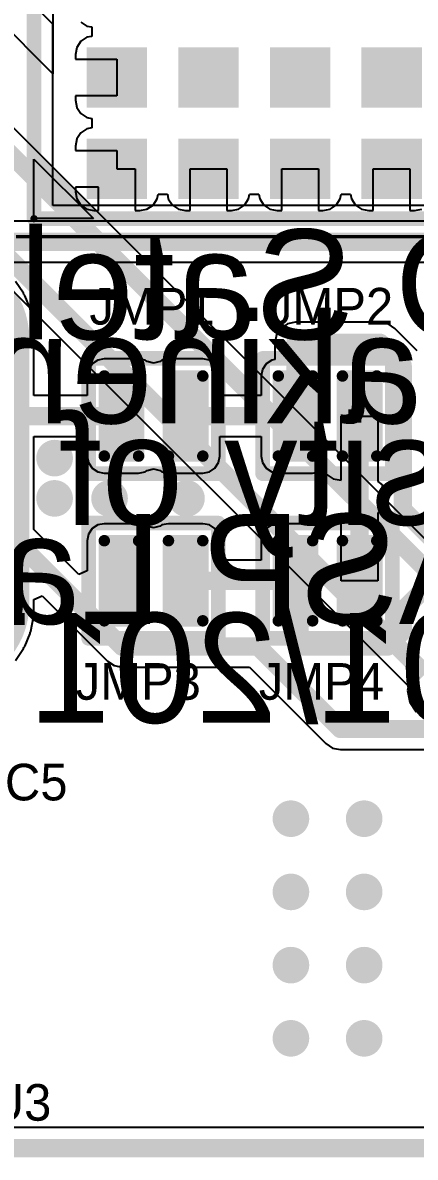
# Model space of a CAD drawing. Header units: millimetres. Extents: x 75.4 to 107.1, y 64.9 to 96.4.
# Drawn here: x 91.28 to 96.72, y 64.9 to 80.64 of the extents above; entities that cross this region are included whole.
import ezdxf

# ---------------------------------------------------------------- set-up
doc = ezdxf.new("R2010")
doc.units = ezdxf.units.MM
for name, color, linetype in [('BottomLayer', 5, 'Continuous'), ('BottomOverlay', 54, 'Continuous'), ('BottomSolder', 6, 'Continuous'), ('KeepOutLayer', 6, 'Continuous'), ('Mechanical13', 56, 'Continuous'), ('Mechanical15', 56, 'Continuous'), ('MultiLayer', 9, 'Continuous'), ('TopLayer', 1, 'Continuous'), ('TopOverlay', 2, 'Continuous'), ('TopPaste', 8, 'Continuous'), ('TopSolder', 216, 'Continuous'), ('ViaHoleLayer', 16, 'Continuous')]:
    doc.layers.add(name, color=color, linetype=linetype)

msp = doc.modelspace()

# ---------------------------------------------------------------- linework, layer by layer
at = {"layer": 'BottomLayer'}
for p, q in [((97.281, 73.048), (87.615, 82.714)), ((87.837, 80.221), (96.625, 71.433)), ((96.625, 71.433), (96.614, 71.374)), ((96.614, 71.374), (96.645, 71.215)), ((96.645, 71.215), (96.735, 71.081)), ((106.435, 65.309), (83.938, 65.309))]:
    msp.add_line(p, q, dxfattribs=at)
at = {"layer": 'BottomLayer', "const_width": 0.254}
for points in [[(87.414, 82.512), (97.079, 72.847)], [(87.955, 80.506), (96.858, 71.603)]]:
    msp.add_lwpolyline(points, dxfattribs=at)
for points in [[(92.456, 79.883, 1), (92.71, 79.883, 1)], [(93.726, 79.883, 1), (93.98, 79.883, 1)], [(94.996, 79.883, 1), (95.25, 79.883, 1)], [(96.266, 79.883, 1), (96.52, 79.883, 1)], [(92.456, 78.613, 1), (92.71, 78.613, 1)], [(93.726, 78.613, 1), (93.98, 78.613, 1)], [(94.996, 78.613, 1), (95.25, 78.613, 1)], [(96.266, 78.613, 1), (96.52, 78.613, 1)], [(91.592, 74.6, 1), (91.846, 74.6, 1)], [(91.592, 74.041, 1), (91.846, 74.041, 1)], [(92.354, 74.041, 1), (92.608, 74.041, 1)], [(93.421, 74.041, 1), (93.675, 74.041, 1)], [(94.869, 69.596, 1), (95.123, 69.596, 1)], [(95.885, 69.596, 1), (96.139, 69.596, 1)], [(94.869, 68.58, 1), (95.123, 68.58, 1)], [(95.885, 68.58, 1), (96.139, 68.58, 1)], [(94.869, 67.564, 1), (95.123, 67.564, 1)], [(95.885, 67.564, 1), (96.139, 67.564, 1)], [(94.869, 66.548, 1), (95.123, 66.548, 1)], [(95.885, 66.548, 1), (96.139, 66.548, 1)]]:
    msp.add_lwpolyline(points, format="xyb", close=True, dxfattribs=at)
at = {"layer": 'BottomSolder', "const_width": 0.152}
for points in [[(92.507, 79.883, 1), (92.659, 79.883, 1)], [(93.777, 79.883, 1), (93.929, 79.883, 1)], [(95.047, 79.883, 1), (95.199, 79.883, 1)], [(96.317, 79.883, 1), (96.469, 79.883, 1)], [(92.507, 78.613, 1), (92.659, 78.613, 1)], [(93.777, 78.613, 1), (93.929, 78.613, 1)], [(95.047, 78.613, 1), (95.199, 78.613, 1)], [(96.317, 78.613, 1), (96.469, 78.613, 1)], [(91.643, 74.6, 1), (91.796, 74.6, 1)], [(91.643, 74.041, 1), (91.796, 74.041, 1)], [(92.405, 74.041, 1), (92.558, 74.041, 1)], [(93.472, 74.041, 1), (93.624, 74.041, 1)], [(94.92, 69.596, 1), (95.072, 69.596, 1)], [(95.936, 69.596, 1), (96.088, 69.596, 1)], [(94.92, 68.58, 1), (95.072, 68.58, 1)], [(95.936, 68.58, 1), (96.088, 68.58, 1)], [(94.92, 67.564, 1), (95.072, 67.564, 1)], [(95.936, 67.564, 1), (96.088, 67.564, 1)], [(94.92, 66.548, 1), (95.072, 66.548, 1)], [(95.936, 66.548, 1), (96.088, 66.548, 1)]]:
    msp.add_lwpolyline(points, format="xyb", close=True, dxfattribs=at)
at = {"layer": 'KeepOutLayer', "const_width": 0.254}
msp.add_lwpolyline([(83.82, 65.024), (106.553, 65.024)], dxfattribs=at)
at = {"layer": 'Mechanical13', "const_width": 0.1}
for points in [[(91.433, 77.923), (91.433, 86.923)], [(91.433, 77.923), (106.433, 77.923)]]:
    msp.add_lwpolyline(points, dxfattribs=at)
at = {"layer": 'Mechanical13', "const_width": 0.05}
msp.add_lwpolyline([(91.408, 77.923, 1), (91.458, 77.923, 1)], format="xyb", close=True, dxfattribs=at)
msp.add_lwpolyline([(91.408, 77.923, 1), (91.458, 77.923, 1)], format="xyb", close=True, dxfattribs=at)
at = {"layer": 'Mechanical15', "const_width": 0.05}
msp.add_lwpolyline([(91.183, 77.673), (106.683, 77.673)], dxfattribs=at)
at = {"layer": 'MultiLayer', "const_width": 0.254}
for points in [[(92.456, 79.883, 1), (92.71, 79.883, 1)], [(93.726, 79.883, 1), (93.98, 79.883, 1)], [(94.996, 79.883, 1), (95.25, 79.883, 1)], [(96.266, 79.883, 1), (96.52, 79.883, 1)], [(92.456, 78.613, 1), (92.71, 78.613, 1)], [(93.726, 78.613, 1), (93.98, 78.613, 1)], [(94.996, 78.613, 1), (95.25, 78.613, 1)], [(96.266, 78.613, 1), (96.52, 78.613, 1)], [(91.592, 74.6, 1), (91.846, 74.6, 1)], [(91.592, 74.041, 1), (91.846, 74.041, 1)], [(92.354, 74.041, 1), (92.608, 74.041, 1)], [(93.421, 74.041, 1), (93.675, 74.041, 1)], [(94.869, 69.596, 1), (95.123, 69.596, 1)], [(95.885, 69.596, 1), (96.139, 69.596, 1)], [(94.869, 68.58, 1), (95.123, 68.58, 1)], [(95.885, 68.58, 1), (96.139, 68.58, 1)], [(94.869, 67.564, 1), (95.123, 67.564, 1)], [(95.885, 67.564, 1), (96.139, 67.564, 1)], [(94.869, 66.548, 1), (95.123, 66.548, 1)], [(95.885, 66.548, 1), (96.139, 66.548, 1)]]:
    msp.add_lwpolyline(points, format="xyb", close=True, dxfattribs=at)
at = {"layer": 'TopLayer'}
for p, q in [((91.694, 79.934), (85.979, 85.649)), ((91.694, 80.62), (89.256, 83.058)), ((91.694, 82.067), (91.694, 79.934)), ((91.694, 78.105), (91.694, 80.62)), ((92.082, 80.652), (92.166, 80.596)), ((92.166, 80.596), (92.234, 80.583)), ((92.234, 80.583), (92.234, 80.453)), ((92.082, 80.384), (92.026, 80.3)), ((92.166, 80.44), (92.082, 80.384)), ((92.234, 80.453), (92.166, 80.44)), ((92.026, 80.3), (92.007, 80.2)), ((92.007, 80.2), (92.007, 80.137)), ((92.007, 80.137), (92.583, 80.137)), ((92.583, 80.137), (92.583, 79.629)), ((92.583, 79.629), (92.007, 79.629)), ((92.007, 79.629), (92.007, 79.566)), ((92.007, 79.566), (92.026, 79.466)), ((92.026, 79.466), (92.082, 79.382)), ((92.082, 79.382), (92.166, 79.326)), ((92.166, 79.326), (92.234, 79.313)), ((92.234, 79.313), (92.234, 79.183)), ((92.082, 79.114), (92.026, 79.03)), ((92.166, 79.17), (92.082, 79.114)), ((92.234, 79.183), (92.166, 79.17)), ((92.026, 79.03), (92.007, 78.93)), ((92.007, 78.93), (92.007, 78.867)), ((92.007, 78.867), (92.583, 78.867)), ((92.583, 78.867), (92.583, 78.613)), ((92.583, 78.613), (92.837, 78.613)), ((92.837, 78.613), (92.837, 78.037)), ((93.599, 78.037), (93.599, 78.613)), ((93.599, 78.613), (94.107, 78.613)), ((94.107, 78.613), (94.107, 78.037)), ((94.869, 78.037), (94.869, 78.613)), ((94.869, 78.613), (95.377, 78.613)), ((95.377, 78.613), (95.377, 78.037)), ((96.139, 78.037), (96.139, 78.613)), ((96.139, 78.613), (96.647, 78.613)), ((96.647, 78.613), (96.647, 78.037)), ((92.329, 78.359), (92.007, 78.359)), ((92.007, 78.359), (92.007, 78.295)), ((92.007, 78.295), (92.026, 78.196)), ((92.329, 78.037), (92.329, 78.359)), ((93.14, 78.196), (93.153, 78.264)), ((93.153, 78.264), (93.283, 78.264)), ((93.283, 78.264), (93.296, 78.196)), ((94.41, 78.196), (94.423, 78.264)), ((94.423, 78.264), (94.553, 78.264)), ((94.553, 78.264), (94.566, 78.196)), ((95.68, 78.196), (95.693, 78.264)), ((95.693, 78.264), (95.823, 78.264)), ((95.823, 78.264), (95.836, 78.196)), ((98.425, 78.105), (91.694, 78.105)), ((92.026, 78.196), (92.082, 78.112)), ((92.082, 78.112), (92.166, 78.056)), ((93, 78.056), (93.084, 78.112)), ((93.084, 78.112), (93.14, 78.196)), ((93.296, 78.196), (93.352, 78.112)), ((93.352, 78.112), (93.436, 78.056)), ((94.27, 78.056), (94.354, 78.112)), ((94.354, 78.112), (94.41, 78.196)), ((94.566, 78.196), (94.622, 78.112)), ((94.622, 78.112), (94.706, 78.056)), ((95.54, 78.056), (95.624, 78.112)), ((95.624, 78.112), (95.68, 78.196)), ((95.836, 78.196), (95.892, 78.112)), ((95.892, 78.112), (95.976, 78.056)), ((92.166, 78.056), (92.265, 78.037)), ((92.265, 78.037), (92.329, 78.037)), ((92.837, 78.037), (92.9, 78.037)), ((92.9, 78.037), (93, 78.056)), ((93.436, 78.056), (93.535, 78.037)), ((93.535, 78.037), (93.599, 78.037)), ((94.107, 78.037), (94.17, 78.037)), ((94.17, 78.037), (94.27, 78.056)), ((94.706, 78.056), (94.805, 78.037)), ((94.805, 78.037), (94.869, 78.037)), ((95.377, 78.037), (95.441, 78.037)), ((95.441, 78.037), (95.54, 78.056)), ((95.976, 78.056), (96.075, 78.037)), ((96.075, 78.037), (96.139, 78.037)), ((96.647, 78.037), (96.71, 78.037)), ((96.71, 78.037), (96.81, 78.056)), ((97.786, 77.886), (87.998, 77.886)), ((91.085, 77.317), (97.668, 77.317)), ((91.288, 76.887), (91.179, 77.051)), ((91.292, 76.871), (91.288, 76.887)), ((91.304, 76.859), (91.292, 76.871)), ((91.379, 76.677), (91.304, 76.859)), ((91.379, 76.66), (91.379, 76.677)), ((91.388, 76.646), (91.379, 76.66)), ((91.427, 76.453), (91.388, 76.646)), ((91.424, 76.436), (91.427, 76.453)), ((91.43, 76.42), (91.424, 76.436)), ((91.43, 75.469), (91.43, 76.42)), ((94.858, 76.401), (94.796, 76.309)), ((94.95, 76.463), (94.858, 76.401)), ((95.059, 76.485), (94.95, 76.463)), ((96.234, 76.485), (95.059, 76.485)), ((96.343, 76.463), (96.234, 76.485)), ((96.234, 76.485), (96.234, 76.485)), ((96.436, 76.401), (96.343, 76.463)), ((96.747, 76.09), (96.436, 76.401)), ((94.796, 76.309), (94.774, 76.2)), ((94.774, 76.2), (94.774, 75.967)), ((92.241, 75.907), (92.19, 75.83)), ((92.317, 75.958), (92.241, 75.907)), ((92.408, 75.976), (92.317, 75.958)), ((92.884, 75.976), (92.408, 75.976)), ((92.975, 75.958), (92.884, 75.976)), ((93.001, 75.941), (92.975, 75.958)), ((93.091, 75.917), (93.001, 75.941)), ((93.181, 75.941), (93.091, 75.917)), ((93.207, 75.958), (93.181, 75.941)), ((93.298, 75.976), (93.207, 75.958)), ((93.774, 75.976), (93.298, 75.976)), ((93.865, 75.958), (93.774, 75.976)), ((93.941, 75.907), (93.865, 75.958)), ((93.992, 75.83), (93.941, 75.907)), ((94.654, 75.907), (94.603, 75.83)), ((94.73, 75.958), (94.654, 75.907)), ((94.774, 75.967), (94.73, 75.958)), ((92.19, 75.83), (92.172, 75.74)), ((92.172, 75.74), (92.172, 75.469)), ((94.01, 75.74), (93.992, 75.83)), ((94.01, 75.469), (94.01, 75.74)), ((94.603, 75.83), (94.585, 75.74)), ((94.585, 75.74), (94.585, 75.469)), ((92.172, 75.469), (91.43, 75.469)), ((94.585, 75.469), (94.01, 75.469)), ((95.695, 74.292), (95.695, 75.184)), ((95.695, 75.184), (96.203, 75.184)), ((96.203, 75.184), (96.203, 74.275)), ((91.43, 73.61), (91.43, 74.899)), ((91.43, 74.899), (92.172, 74.899)), ((92.172, 74.899), (92.172, 74.628)), ((94.01, 74.628), (94.01, 74.899)), ((94.01, 74.899), (94.585, 74.899)), ((94.585, 74.899), (94.585, 74.628)), ((92.172, 74.628), (92.19, 74.538)), ((92.19, 74.538), (92.241, 74.461)), ((93.941, 74.461), (93.992, 74.538)), ((93.992, 74.538), (94.01, 74.628)), ((94.585, 74.628), (94.603, 74.538)), ((94.603, 74.538), (94.654, 74.461)), ((92.241, 74.461), (92.317, 74.41)), ((92.317, 74.41), (92.408, 74.392)), ((92.408, 74.392), (92.884, 74.392)), ((92.884, 74.392), (92.975, 74.41)), ((92.975, 74.41), (93.001, 74.427)), ((93.001, 74.427), (93.091, 74.451)), ((93.091, 74.451), (93.181, 74.427)), ((93.181, 74.427), (93.207, 74.41)), ((93.207, 74.41), (93.298, 74.392)), ((93.298, 74.392), (93.774, 74.392)), ((93.774, 74.392), (93.865, 74.41)), ((93.865, 74.41), (93.941, 74.461)), ((94.654, 74.461), (94.73, 74.41)), ((94.73, 74.41), (94.821, 74.392)), ((94.821, 74.392), (95.297, 74.392)), ((95.297, 74.392), (95.388, 74.41)), ((95.388, 74.41), (95.466, 74.394)), ((95.466, 74.394), (95.471, 74.388)), ((95.471, 74.388), (95.581, 74.314)), ((95.581, 74.314), (95.695, 74.292)), ((96.203, 74.275), (96.261, 74.228)), ((96.261, 74.228), (96.261, 73.908)), ((96.232, 73.863), (96.203, 73.839)), ((96.261, 73.908), (96.232, 73.863)), ((92.408, 73.69), (92.317, 73.672)), ((92.884, 73.69), (92.408, 73.69)), ((92.975, 73.672), (92.884, 73.69)), ((93.298, 73.69), (93.207, 73.672)), ((93.774, 73.69), (93.298, 73.69)), ((93.865, 73.672), (93.774, 73.69)), ((94.821, 73.69), (94.73, 73.672)), ((95.297, 73.69), (94.821, 73.69)), ((95.388, 73.672), (95.297, 73.69)), ((95.471, 73.694), (95.466, 73.688)), ((95.581, 73.768), (95.471, 73.694)), ((95.695, 73.79), (95.581, 73.768)), ((95.695, 72.898), (95.695, 73.79)), ((96.203, 73.839), (96.203, 72.898)), ((92.054, 72.986), (91.43, 73.61)), ((92.19, 73.544), (92.172, 73.454)), ((92.241, 73.621), (92.19, 73.544)), ((92.317, 73.672), (92.241, 73.621)), ((93.001, 73.655), (92.975, 73.672)), ((93.091, 73.631), (93.001, 73.655)), ((93.181, 73.655), (93.091, 73.631)), ((93.207, 73.672), (93.181, 73.655)), ((93.941, 73.621), (93.865, 73.672)), ((93.992, 73.544), (93.941, 73.621)), ((94.01, 73.454), (93.992, 73.544)), ((94.603, 73.544), (94.585, 73.454)), ((94.654, 73.621), (94.603, 73.544)), ((94.73, 73.672), (94.654, 73.621)), ((95.466, 73.688), (95.388, 73.672)), ((92.172, 73.454), (92.172, 73.034)), ((94.01, 73.183), (94.01, 73.454)), ((94.585, 73.454), (94.585, 73.183)), ((94.585, 73.183), (94.01, 73.183)), ((92.172, 73.034), (92.054, 72.986)), ((96.203, 72.898), (95.695, 72.898)), ((91.43, 72.638), (91.547, 72.687)), ((91.43, 72.522), (91.43, 72.638)), ((91.547, 72.687), (92.452, 71.782)), ((91.43, 72.424), (91.43, 72.522)), ((91.43, 72.522), (91.43, 72.522)), ((91.388, 72.198), (91.427, 72.391)), ((91.424, 72.408), (91.43, 72.424)), ((91.427, 72.391), (91.424, 72.408)), ((91.304, 71.985), (91.379, 72.167)), ((91.379, 72.184), (91.388, 72.198)), ((91.379, 72.167), (91.379, 72.184)), ((91.288, 71.957), (91.292, 71.973)), ((91.292, 71.973), (91.304, 71.985)), ((91.179, 71.793), (91.288, 71.957)), ((92.452, 71.782), (92.452, 71.782)), ((92.452, 71.782), (92.544, 71.72)), ((92.544, 71.72), (92.653, 71.699)), ((92.653, 71.699), (94.422, 71.699)), ((94.422, 71.699), (95.482, 70.639)), ((95.482, 70.639), (95.482, 70.639)), ((95.482, 70.639), (95.574, 70.577)), ((95.574, 70.577), (95.683, 70.556)), ((95.683, 70.556), (95.683, 70.556)), ((95.683, 70.556), (99.289, 70.556)), ((106.435, 65.309), (83.938, 65.309))]:
    msp.add_line(p, q, dxfattribs=at)
for points, const_width in [([(92.456, 79.883, 1), (92.71, 79.883, 1)], 0.254), ([(93.726, 79.883, 1), (93.98, 79.883, 1)], 0.254), ([(94.996, 79.883, 1), (95.25, 79.883, 1)], 0.254), ([(96.266, 79.883, 1), (96.52, 79.883, 1)], 0.254), ([(92.456, 78.613, 1), (92.71, 78.613, 1)], 0.254), ([(93.726, 78.613, 1), (93.98, 78.613, 1)], 0.254), ([(94.996, 78.613, 1), (95.25, 78.613, 1)], 0.254), ([(96.266, 78.613, 1), (96.52, 78.613, 1)], 0.254), ([(94.995, 76.2, 1), (95.122, 76.2, 1)], 0.127), ([(94.995, 76.2, 1), (95.122, 76.2, 1)], 0.127), ([(96.171, 76.2, 1), (96.298, 76.2, 1)], 0.127), ([(96.171, 76.2, 1), (96.298, 76.2, 1)], 0.127), ([(96.482, 75.888, 1), (96.609, 75.888, 1)], 0.127), ([(96.482, 75.888, 1), (96.609, 75.888, 1)], 0.127), ([(92.368, 75.74, 1), (92.448, 75.74, 1)], 0.0794), ([(92.844, 75.74, 1), (92.924, 75.74, 1)], 0.0794), ([(93.258, 75.74, 1), (93.338, 75.74, 1)], 0.0794), ([(93.734, 75.74, 1), (93.814, 75.74, 1)], 0.0794), ([(94.781, 75.74, 1), (94.861, 75.74, 1)], 0.0794), ([(95.257, 75.74, 1), (95.337, 75.74, 1)], 0.0794), ([(95.671, 75.74, 1), (95.751, 75.74, 1)], 0.0794), ([(96.147, 75.74, 1), (96.227, 75.74, 1)], 0.0794), ([(92.582, 75.184, 1), (92.709, 75.184, 1)], 0.127), ([(93.473, 75.184, 1), (93.6, 75.184, 1)], 0.127), ([(94.995, 75.184, 1), (95.122, 75.184, 1)], 0.127), ([(94.995, 75.184, 1), (95.122, 75.184, 1)], 0.127), ([(95.886, 75.184, 1), (96.013, 75.184, 1)], 0.127), ([(91.592, 74.6, 1), (91.846, 74.6, 1)], 0.254), ([(92.368, 74.628, 1), (92.448, 74.628, 1)], 0.0794), ([(92.844, 74.628, 1), (92.924, 74.628, 1)], 0.0794), ([(93.258, 74.628, 1), (93.338, 74.628, 1)], 0.0794), ([(93.734, 74.628, 1), (93.814, 74.628, 1)], 0.0794), ([(94.781, 74.628, 1), (94.861, 74.628, 1)], 0.0794), ([(95.257, 74.628, 1), (95.337, 74.628, 1)], 0.0794), ([(95.671, 74.628, 1), (95.751, 74.628, 1)], 0.0794), ([(96.147, 74.628, 1), (96.227, 74.628, 1)], 0.0794), ([(91.592, 74.041, 1), (91.846, 74.041, 1)], 0.254), ([(92.354, 74.041, 1), (92.608, 74.041, 1)], 0.254), ([(93.421, 74.041, 1), (93.675, 74.041, 1)], 0.254), ([(96.482, 73.888, 1), (96.609, 73.888, 1)], 0.127), ([(96.482, 73.888, 1), (96.609, 73.888, 1)], 0.127), ([(92.368, 73.454, 1), (92.448, 73.454, 1)], 0.0794), ([(92.844, 73.454, 1), (92.924, 73.454, 1)], 0.0794), ([(93.258, 73.454, 1), (93.338, 73.454, 1)], 0.0794), ([(93.734, 73.454, 1), (93.814, 73.454, 1)], 0.0794), ([(94.781, 73.454, 1), (94.861, 73.454, 1)], 0.0794), ([(95.257, 73.454, 1), (95.337, 73.454, 1)], 0.0794), ([(95.671, 73.454, 1), (95.751, 73.454, 1)], 0.0794), ([(96.147, 73.454, 1), (96.227, 73.454, 1)], 0.0794), ([(93.473, 72.898, 1), (93.6, 72.898, 1)], 0.127), ([(94.995, 72.898, 1), (95.122, 72.898, 1)], 0.127), ([(94.995, 72.898, 1), (95.122, 72.898, 1)], 0.127), ([(95.051, 72.842, 1), (95.178, 72.842, 1)], 0.127), ([(95.051, 72.842, 1), (95.178, 72.842, 1)], 0.127), ([(95.886, 72.898, 1), (96.013, 72.898, 1)], 0.127), ([(96.482, 72.485, 1), (96.609, 72.485, 1)], 0.127), ([(96.482, 72.485, 1), (96.609, 72.485, 1)], 0.127), ([(92.368, 72.342, 1), (92.448, 72.342, 1)], 0.0794), ([(92.844, 72.342, 1), (92.924, 72.342, 1)], 0.0794), ([(93.258, 72.342, 1), (93.338, 72.342, 1)], 0.0794), ([(93.734, 72.342, 1), (93.814, 72.342, 1)], 0.0794), ([(94.781, 72.342, 1), (94.861, 72.342, 1)], 0.0794), ([(95.257, 72.342, 1), (95.337, 72.342, 1)], 0.0794), ([(95.671, 72.342, 1), (95.751, 72.342, 1)], 0.0794), ([(96.147, 72.342, 1), (96.227, 72.342, 1)], 0.0794), ([(96.482, 72.194, 1), (96.609, 72.194, 1)], 0.127), ([(96.482, 72.194, 1), (96.609, 72.194, 1)], 0.127), ([(92.59, 71.984, 1), (92.717, 71.984, 1)], 0.127), ([(92.59, 71.984, 1), (92.717, 71.984, 1)], 0.127), ([(94.477, 71.984, 1), (94.604, 71.984, 1)], 0.127), ([(94.477, 71.984, 1), (94.604, 71.984, 1)], 0.127), ([(95.051, 71.984, 1), (95.178, 71.984, 1)], 0.127), ([(95.051, 71.984, 1), (95.178, 71.984, 1)], 0.127), ([(96.272, 71.984, 1), (96.399, 71.984, 1)], 0.127), ([(96.272, 71.984, 1), (96.399, 71.984, 1)], 0.127), ([(95.62, 70.841, 1), (95.747, 70.841, 1)], 0.127), ([(95.62, 70.841, 1), (95.747, 70.841, 1)], 0.127), ([(94.869, 69.596, 1), (95.123, 69.596, 1)], 0.254), ([(95.885, 69.596, 1), (96.139, 69.596, 1)], 0.254), ([(94.869, 68.58, 1), (95.123, 68.58, 1)], 0.254), ([(95.885, 68.58, 1), (96.139, 68.58, 1)], 0.254), ([(94.869, 67.564, 1), (95.123, 67.564, 1)], 0.254), ([(95.885, 67.564, 1), (96.139, 67.564, 1)], 0.254), ([(94.869, 66.548, 1), (95.123, 66.548, 1)], 0.254), ([(95.885, 66.548, 1), (96.139, 66.548, 1)], 0.254)]:
    msp.add_lwpolyline(points, format="xyb", close=True, dxfattribs=dict(at, const_width=const_width))
at = {"layer": 'TopLayer', "const_width": 0.254}
for points in [[(87.88, 77.601), (97.786, 77.601)], [(95.059, 75.184), (95.059, 76.2)], [(95.059, 76.2), (96.234, 76.2)], [(96.234, 76.2), (96.546, 75.888)], [(96.546, 73.888), (96.546, 75.888)], [(90.977, 75.184), (92.646, 75.184)], [(93.536, 75.184), (95.059, 75.184)], [(95.949, 72.898), (95.949, 75.184)], [(90.297, 74.34), (92.653, 71.984)], [(96.546, 73.888), (96.942, 73.492)], [(93.536, 72.898), (95.059, 72.898)], [(95.059, 72.898), (95.115, 72.842)], [(95.115, 71.984), (95.115, 72.842)], [(96.546, 72.485), (96.903, 72.842)], [(96.546, 72.194), (96.546, 72.485)], [(96.336, 71.984), (96.546, 72.194)], [(92.653, 71.984), (94.54, 71.984)], [(94.54, 71.984), (95.683, 70.841)], [(95.115, 71.984), (96.336, 71.984)], [(95.683, 70.841), (99.289, 70.841)]]:
    msp.add_lwpolyline(points, dxfattribs=at)
at = {"layer": 'TopLayer'}
for points in [[(92.9, 79.566), (92.9, 80.2), (92.265, 79.566), (92.265, 80.2)], [(94.17, 79.566), (94.17, 80.2), (93.535, 79.566), (93.535, 80.2)], [(95.441, 79.566), (95.441, 80.2), (94.805, 79.566), (94.805, 80.2)], [(96.71, 79.566), (96.71, 80.2), (96.075, 79.566), (96.075, 80.2)], [(92.9, 78.295), (92.9, 78.93), (92.265, 78.295), (92.265, 78.93)], [(94.17, 78.295), (94.17, 78.93), (93.535, 78.295), (93.535, 78.93)], [(95.441, 78.295), (95.441, 78.93), (94.805, 78.295), (94.805, 78.93)], [(96.71, 78.295), (96.71, 78.93), (96.075, 78.295), (96.075, 78.93)], [(92.963, 75.74), (92.328, 75.74), (92.963, 74.628), (92.328, 74.628)], [(92.884, 75.819), (92.408, 75.819), (92.884, 74.549), (92.408, 74.549)], [(93.854, 75.74), (93.219, 75.74), (93.854, 74.628), (93.219, 74.628)], [(93.774, 75.819), (93.298, 75.819), (93.774, 74.549), (93.298, 74.549)], [(95.376, 75.74), (94.741, 75.74), (95.376, 74.628), (94.741, 74.628)], [(95.297, 75.819), (94.821, 75.819), (95.297, 74.549), (94.821, 74.549)], [(96.267, 75.74), (95.632, 75.74), (96.267, 74.628), (95.632, 74.628)], [(96.187, 75.819), (95.711, 75.819), (96.187, 74.549), (95.711, 74.549)], [(92.884, 73.533), (92.408, 73.533), (92.884, 72.263), (92.408, 72.263)], [(93.774, 73.533), (93.298, 73.533), (93.774, 72.263), (93.298, 72.263)], [(95.297, 73.533), (94.821, 73.533), (95.297, 72.263), (94.821, 72.263)], [(96.187, 73.533), (95.711, 73.533), (96.187, 72.263), (95.711, 72.263)], [(92.963, 73.454), (92.328, 73.454), (92.963, 72.342), (92.328, 72.342)], [(93.854, 73.454), (93.219, 73.454), (93.854, 72.342), (93.219, 72.342)], [(95.376, 73.454), (94.741, 73.454), (95.376, 72.342), (94.741, 72.342)], [(96.267, 73.454), (95.632, 73.454), (96.267, 72.342), (95.632, 72.342)]]:
    msp.add_solid(points, dxfattribs=at)
at = {"layer": 'TopOverlay'}
for p, q in [((91.433, 77.923), (91.433, 78.748)), ((91.433, 78.748), (92.258, 77.923)), ((92.258, 77.923), (91.433, 77.923))]:
    msp.add_line(p, q, dxfattribs=at)
for points, const_width in [([(91.433, 77.923), (91.433, 86.923)], 0.2), ([(91.433, 78.748), (92.258, 77.923)], 0.2), ([(91.433, 77.923), (106.433, 77.923)], 0.2), ([(92.191, 75.984), (93.991, 75.984)], 0.203), ([(92.191, 74.384), (92.191, 75.984)], 0.203), ([(93.991, 74.384), (93.991, 75.984)], 0.203), ([(94.604, 75.984), (96.404, 75.984)], 0.203), ([(94.604, 74.384), (94.604, 75.984)], 0.203), ([(96.404, 74.384), (96.404, 75.984)], 0.203), ([(92.191, 74.384), (93.991, 74.384)], 0.203), ([(94.604, 74.384), (96.404, 74.384)], 0.203), ([(92.191, 73.698), (93.991, 73.698)], 0.203), ([(92.191, 72.098), (92.191, 73.698)], 0.203), ([(93.991, 72.098), (93.991, 73.698)], 0.203), ([(94.604, 73.698), (96.404, 73.698)], 0.203), ([(94.604, 72.098), (94.604, 73.698)], 0.203), ([(96.404, 72.098), (96.404, 73.698)], 0.203), ([(92.191, 72.098), (93.991, 72.098)], 0.203), ([(94.604, 72.098), (96.404, 72.098)], 0.203)]:
    msp.add_lwpolyline(points, dxfattribs=dict(at, const_width=const_width))
for points, const_width in [([(91.383, 78.748, 1), (91.483, 78.748, 1)], 0.1), ([(91.383, 77.923, 1), (91.483, 77.923, 1)], 0.1), ([(91.383, 77.923, 1), (91.483, 77.923, 1)], 0.1), ([(92.208, 77.923, 1), (92.308, 77.923, 1)], 0.1), ([(92.14, 75.984, 1), (92.242, 75.984, 1)], 0.101), ([(92.14, 75.984, 1), (92.242, 75.984, 1)], 0.101), ([(93.94, 75.984, 1), (94.042, 75.984, 1)], 0.101), ([(93.94, 75.984, 1), (94.042, 75.984, 1)], 0.101), ([(94.553, 75.984, 1), (94.655, 75.984, 1)], 0.101), ([(94.553, 75.984, 1), (94.655, 75.984, 1)], 0.101), ([(96.353, 75.984, 1), (96.455, 75.984, 1)], 0.101), ([(96.353, 75.984, 1), (96.455, 75.984, 1)], 0.101), ([(92.14, 74.384, 1), (92.242, 74.384, 1)], 0.101), ([(92.14, 74.384, 1), (92.242, 74.384, 1)], 0.101), ([(93.94, 74.384, 1), (94.042, 74.384, 1)], 0.101), ([(93.94, 74.384, 1), (94.042, 74.384, 1)], 0.101), ([(94.553, 74.384, 1), (94.655, 74.384, 1)], 0.101), ([(94.553, 74.384, 1), (94.655, 74.384, 1)], 0.101), ([(96.353, 74.384, 1), (96.455, 74.384, 1)], 0.101), ([(96.353, 74.384, 1), (96.455, 74.384, 1)], 0.101), ([(92.14, 73.698, 1), (92.242, 73.698, 1)], 0.101), ([(92.14, 73.698, 1), (92.242, 73.698, 1)], 0.101), ([(93.94, 73.698, 1), (94.042, 73.698, 1)], 0.101), ([(93.94, 73.698, 1), (94.042, 73.698, 1)], 0.101), ([(94.553, 73.698, 1), (94.655, 73.698, 1)], 0.101), ([(94.553, 73.698, 1), (94.655, 73.698, 1)], 0.101), ([(96.353, 73.698, 1), (96.455, 73.698, 1)], 0.101), ([(96.353, 73.698, 1), (96.455, 73.698, 1)], 0.101), ([(92.14, 72.098, 1), (92.242, 72.098, 1)], 0.101), ([(92.14, 72.098, 1), (92.242, 72.098, 1)], 0.101), ([(93.94, 72.098, 1), (94.042, 72.098, 1)], 0.101), ([(93.94, 72.098, 1), (94.042, 72.098, 1)], 0.101), ([(94.553, 72.098, 1), (94.655, 72.098, 1)], 0.101), ([(94.553, 72.098, 1), (94.655, 72.098, 1)], 0.101), ([(96.353, 72.098, 1), (96.455, 72.098, 1)], 0.101), ([(96.353, 72.098, 1), (96.455, 72.098, 1)], 0.101)]:
    msp.add_lwpolyline(points, format="xyb", close=True, dxfattribs=dict(at, const_width=const_width))
at = {"layer": 'TopPaste', "const_width": 0.0794}
for points in [[(92.368, 75.74, 1), (92.448, 75.74, 1)], [(92.844, 75.74, 1), (92.924, 75.74, 1)], [(93.258, 75.74, 1), (93.338, 75.74, 1)], [(93.734, 75.74, 1), (93.814, 75.74, 1)], [(94.781, 75.74, 1), (94.861, 75.74, 1)], [(95.257, 75.74, 1), (95.337, 75.74, 1)], [(95.671, 75.74, 1), (95.751, 75.74, 1)], [(96.147, 75.74, 1), (96.227, 75.74, 1)], [(92.368, 74.628, 1), (92.448, 74.628, 1)], [(92.844, 74.628, 1), (92.924, 74.628, 1)], [(93.258, 74.628, 1), (93.338, 74.628, 1)], [(93.734, 74.628, 1), (93.814, 74.628, 1)], [(94.781, 74.628, 1), (94.861, 74.628, 1)], [(95.257, 74.628, 1), (95.337, 74.628, 1)], [(95.671, 74.628, 1), (95.751, 74.628, 1)], [(96.147, 74.628, 1), (96.227, 74.628, 1)], [(92.368, 73.454, 1), (92.448, 73.454, 1)], [(92.844, 73.454, 1), (92.924, 73.454, 1)], [(93.258, 73.454, 1), (93.338, 73.454, 1)], [(93.734, 73.454, 1), (93.814, 73.454, 1)], [(94.781, 73.454, 1), (94.861, 73.454, 1)], [(95.257, 73.454, 1), (95.337, 73.454, 1)], [(95.671, 73.454, 1), (95.751, 73.454, 1)], [(96.147, 73.454, 1), (96.227, 73.454, 1)], [(92.368, 72.342, 1), (92.448, 72.342, 1)], [(92.844, 72.342, 1), (92.924, 72.342, 1)], [(93.258, 72.342, 1), (93.338, 72.342, 1)], [(93.734, 72.342, 1), (93.814, 72.342, 1)], [(94.781, 72.342, 1), (94.861, 72.342, 1)], [(95.257, 72.342, 1), (95.337, 72.342, 1)], [(95.671, 72.342, 1), (95.751, 72.342, 1)], [(96.147, 72.342, 1), (96.227, 72.342, 1)]]:
    msp.add_lwpolyline(points, format="xyb", close=True, dxfattribs=at)
at = {"layer": 'TopPaste'}
for points in [[(92.9, 79.566), (92.9, 80.2), (92.265, 79.566), (92.265, 80.2)], [(94.17, 79.566), (94.17, 80.2), (93.535, 79.566), (93.535, 80.2)], [(95.441, 79.566), (95.441, 80.2), (94.805, 79.566), (94.805, 80.2)], [(96.71, 79.566), (96.71, 80.2), (96.075, 79.566), (96.075, 80.2)], [(92.9, 78.295), (92.9, 78.93), (92.265, 78.295), (92.265, 78.93)], [(94.17, 78.295), (94.17, 78.93), (93.535, 78.295), (93.535, 78.93)], [(95.441, 78.295), (95.441, 78.93), (94.805, 78.295), (94.805, 78.93)], [(96.71, 78.295), (96.71, 78.93), (96.075, 78.295), (96.075, 78.93)], [(92.963, 75.74), (92.328, 75.74), (92.963, 74.628), (92.328, 74.628)], [(92.884, 75.819), (92.408, 75.819), (92.884, 74.549), (92.408, 74.549)], [(93.854, 75.74), (93.219, 75.74), (93.854, 74.628), (93.219, 74.628)], [(93.774, 75.819), (93.298, 75.819), (93.774, 74.549), (93.298, 74.549)], [(95.376, 75.74), (94.741, 75.74), (95.376, 74.628), (94.741, 74.628)], [(95.297, 75.819), (94.821, 75.819), (95.297, 74.549), (94.821, 74.549)], [(96.267, 75.74), (95.632, 75.74), (96.267, 74.628), (95.632, 74.628)], [(96.187, 75.819), (95.711, 75.819), (96.187, 74.549), (95.711, 74.549)], [(92.884, 73.533), (92.408, 73.533), (92.884, 72.263), (92.408, 72.263)], [(93.774, 73.533), (93.298, 73.533), (93.774, 72.263), (93.298, 72.263)], [(95.297, 73.533), (94.821, 73.533), (95.297, 72.263), (94.821, 72.263)], [(96.187, 73.533), (95.711, 73.533), (96.187, 72.263), (95.711, 72.263)], [(92.963, 73.454), (92.328, 73.454), (92.963, 72.342), (92.328, 72.342)], [(93.854, 73.454), (93.219, 73.454), (93.854, 72.342), (93.219, 72.342)], [(95.376, 73.454), (94.741, 73.454), (95.376, 72.342), (94.741, 72.342)], [(96.267, 73.454), (95.632, 73.454), (96.267, 72.342), (95.632, 72.342)]]:
    msp.add_solid(points, dxfattribs=at)
at = {"layer": 'TopSolder'}
for points, const_width in [([(92.507, 79.883, 1), (92.659, 79.883, 1)], 0.152), ([(93.777, 79.883, 1), (93.929, 79.883, 1)], 0.152), ([(95.047, 79.883, 1), (95.199, 79.883, 1)], 0.152), ([(96.317, 79.883, 1), (96.469, 79.883, 1)], 0.152), ([(92.507, 78.613, 1), (92.659, 78.613, 1)], 0.152), ([(93.777, 78.613, 1), (93.929, 78.613, 1)], 0.152), ([(95.047, 78.613, 1), (95.199, 78.613, 1)], 0.152), ([(96.317, 78.613, 1), (96.469, 78.613, 1)], 0.152), ([(89.639, 76.272, 1), (90.791, 76.272, 1)], 1.152), ([(92.368, 75.74, 1), (92.448, 75.74, 1)], 0.0794), ([(92.844, 75.74, 1), (92.924, 75.74, 1)], 0.0794), ([(93.258, 75.74, 1), (93.338, 75.74, 1)], 0.0794), ([(93.734, 75.74, 1), (93.814, 75.74, 1)], 0.0794), ([(94.781, 75.74, 1), (94.861, 75.74, 1)], 0.0794), ([(95.257, 75.74, 1), (95.337, 75.74, 1)], 0.0794), ([(95.671, 75.74, 1), (95.751, 75.74, 1)], 0.0794), ([(96.147, 75.74, 1), (96.227, 75.74, 1)], 0.0794), ([(91.643, 74.6, 1), (91.796, 74.6, 1)], 0.152), ([(92.368, 74.628, 1), (92.448, 74.628, 1)], 0.0794), ([(92.844, 74.628, 1), (92.924, 74.628, 1)], 0.0794), ([(93.258, 74.628, 1), (93.338, 74.628, 1)], 0.0794), ([(93.734, 74.628, 1), (93.814, 74.628, 1)], 0.0794), ([(94.781, 74.628, 1), (94.861, 74.628, 1)], 0.0794), ([(95.257, 74.628, 1), (95.337, 74.628, 1)], 0.0794), ([(95.671, 74.628, 1), (95.751, 74.628, 1)], 0.0794), ([(96.147, 74.628, 1), (96.227, 74.628, 1)], 0.0794), ([(91.643, 74.041, 1), (91.796, 74.041, 1)], 0.152), ([(92.405, 74.041, 1), (92.558, 74.041, 1)], 0.152), ([(93.472, 74.041, 1), (93.624, 74.041, 1)], 0.152), ([(89.639, 72.572, 1), (90.791, 72.572, 1)], 1.152), ([(92.368, 73.454, 1), (92.448, 73.454, 1)], 0.0794), ([(92.844, 73.454, 1), (92.924, 73.454, 1)], 0.0794), ([(93.258, 73.454, 1), (93.338, 73.454, 1)], 0.0794), ([(93.734, 73.454, 1), (93.814, 73.454, 1)], 0.0794), ([(94.781, 73.454, 1), (94.861, 73.454, 1)], 0.0794), ([(95.257, 73.454, 1), (95.337, 73.454, 1)], 0.0794), ([(95.671, 73.454, 1), (95.751, 73.454, 1)], 0.0794), ([(96.147, 73.454, 1), (96.227, 73.454, 1)], 0.0794), ([(92.368, 72.342, 1), (92.448, 72.342, 1)], 0.0794), ([(92.844, 72.342, 1), (92.924, 72.342, 1)], 0.0794), ([(93.258, 72.342, 1), (93.338, 72.342, 1)], 0.0794), ([(93.734, 72.342, 1), (93.814, 72.342, 1)], 0.0794), ([(94.781, 72.342, 1), (94.861, 72.342, 1)], 0.0794), ([(95.257, 72.342, 1), (95.337, 72.342, 1)], 0.0794), ([(95.671, 72.342, 1), (95.751, 72.342, 1)], 0.0794), ([(96.147, 72.342, 1), (96.227, 72.342, 1)], 0.0794), ([(94.92, 69.596, 1), (95.072, 69.596, 1)], 0.152), ([(95.936, 69.596, 1), (96.088, 69.596, 1)], 0.152), ([(94.92, 68.58, 1), (95.072, 68.58, 1)], 0.152), ([(95.936, 68.58, 1), (96.088, 68.58, 1)], 0.152), ([(94.92, 67.564, 1), (95.072, 67.564, 1)], 0.152), ([(95.936, 67.564, 1), (96.088, 67.564, 1)], 0.152), ([(94.92, 66.548, 1), (95.072, 66.548, 1)], 0.152), ([(95.936, 66.548, 1), (96.088, 66.548, 1)], 0.152)]:
    msp.add_lwpolyline(points, format="xyb", close=True, dxfattribs=dict(at, const_width=const_width))
at = {"layer": 'TopSolder', "const_width": 2.303}
msp.add_lwpolyline([(90.215, 76.272), (90.215, 72.572)], dxfattribs=at)
at = {"layer": 'TopSolder'}
for points in [[(93.002, 79.464), (93.002, 80.302), (92.164, 79.464), (92.164, 80.302)], [(94.272, 79.464), (94.272, 80.302), (93.434, 79.464), (93.434, 80.302)], [(95.542, 79.464), (95.542, 80.302), (94.704, 79.464), (94.704, 80.302)], [(96.812, 79.464), (96.812, 80.302), (95.974, 79.464), (95.974, 80.302)], [(93.002, 78.194), (93.002, 79.032), (92.164, 78.194), (92.164, 79.032)], [(94.272, 78.194), (94.272, 79.032), (93.434, 78.194), (93.434, 79.032)], [(95.542, 78.194), (95.542, 79.032), (94.704, 78.194), (94.704, 79.032)], [(96.812, 78.194), (96.812, 79.032), (95.974, 78.194), (95.974, 79.032)], [(92.963, 75.74), (92.328, 75.74), (92.963, 74.628), (92.328, 74.628)], [(92.884, 75.819), (92.408, 75.819), (92.884, 74.549), (92.408, 74.549)], [(93.854, 75.74), (93.219, 75.74), (93.854, 74.628), (93.219, 74.628)], [(93.774, 75.819), (93.298, 75.819), (93.774, 74.549), (93.298, 74.549)], [(95.376, 75.74), (94.741, 75.74), (95.376, 74.628), (94.741, 74.628)], [(95.297, 75.819), (94.821, 75.819), (95.297, 74.549), (94.821, 74.549)], [(96.267, 75.74), (95.632, 75.74), (96.267, 74.628), (95.632, 74.628)], [(96.187, 75.819), (95.711, 75.819), (96.187, 74.549), (95.711, 74.549)], [(92.884, 73.533), (92.408, 73.533), (92.884, 72.263), (92.408, 72.263)], [(93.774, 73.533), (93.298, 73.533), (93.774, 72.263), (93.298, 72.263)], [(95.297, 73.533), (94.821, 73.533), (95.297, 72.263), (94.821, 72.263)], [(96.187, 73.533), (95.711, 73.533), (96.187, 72.263), (95.711, 72.263)], [(92.963, 73.454), (92.328, 73.454), (92.963, 72.342), (92.328, 72.342)], [(93.854, 73.454), (93.219, 73.454), (93.854, 72.342), (93.219, 72.342)], [(95.376, 73.454), (94.741, 73.454), (95.376, 72.342), (94.741, 72.342)], [(96.267, 73.454), (95.632, 73.454), (96.267, 72.342), (95.632, 72.342)]]:
    msp.add_solid(points, dxfattribs=at)
at = {"layer": 'ViaHoleLayer', "const_width": 0.127}
for points in [[(92.519, 79.883, 1), (92.646, 79.883, 1)], [(93.789, 79.883, 1), (93.916, 79.883, 1)], [(95.059, 79.883, 1), (95.186, 79.883, 1)], [(96.329, 79.883, 1), (96.456, 79.883, 1)], [(92.519, 78.613, 1), (92.646, 78.613, 1)], [(93.789, 78.613, 1), (93.916, 78.613, 1)], [(95.059, 78.613, 1), (95.186, 78.613, 1)], [(96.329, 78.613, 1), (96.456, 78.613, 1)], [(91.656, 74.6, 1), (91.783, 74.6, 1)], [(91.656, 74.041, 1), (91.783, 74.041, 1)], [(92.418, 74.041, 1), (92.545, 74.041, 1)], [(93.485, 74.041, 1), (93.612, 74.041, 1)], [(94.932, 69.596, 1), (95.059, 69.596, 1)], [(95.948, 69.596, 1), (96.075, 69.596, 1)], [(94.932, 68.58, 1), (95.059, 68.58, 1)], [(95.948, 68.58, 1), (96.075, 68.58, 1)], [(94.932, 67.564, 1), (95.059, 67.564, 1)], [(95.948, 67.564, 1), (96.075, 67.564, 1)], [(94.932, 66.548, 1), (95.059, 66.548, 1)], [(95.948, 66.548, 1), (96.075, 66.548, 1)]]:
    msp.add_lwpolyline(points, format="xyb", close=True, dxfattribs=at)

# ---------------------------------------------------------------- texts
at = {"layer": 'BottomOverlay', "text_generation_flag": 2}
for s, p in [('LED Satellite V1.0', (100.406, 76.249)), ('Anurag Makineni & Andrew Block', (105.653, 75.083)), ('University of Pennsylvania', (103.016, 73.674)), ('GRASP Laboratory', (100.91, 72.3)), ('01/2017', (97.643, 70.927))]:
    msp.add_text(s, height=1.524, rotation=360, dxfattribs=at).set_placement(p)
at = {"layer": 'TopOverlay'}
for s, p in [('JMP1', (92.202, 76.454)), ('JMP2', (94.678, 76.454)), ('JMP3', (92.011, 71.247)), ('JMP4', (94.551, 71.247)), ('C5', (91.03, 69.85)), ('U3', (90.805, 65.405))]:
    msp.add_text(s, height=0.508, dxfattribs=at).set_placement(p)

doc.saveas('drawing.dxf')
